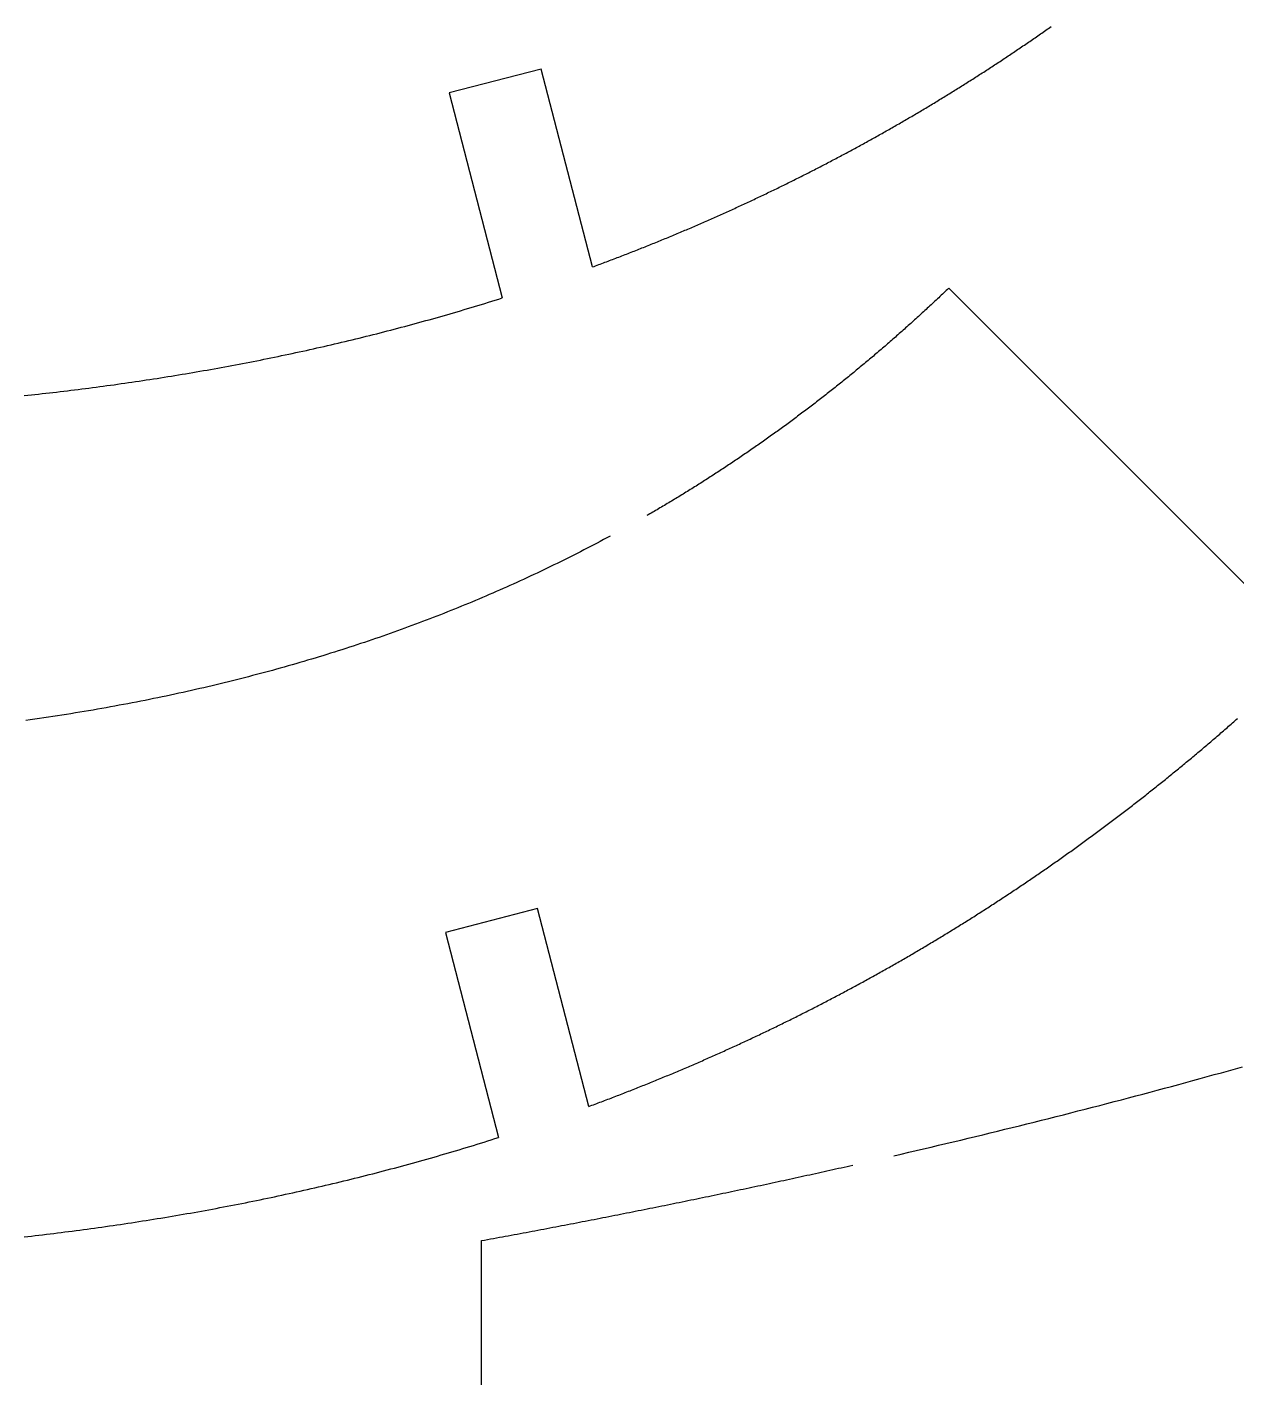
# Model space of a CAD drawing. Extents: x -700 to 200, y -6 to 94.
# Drawn here: x 50.87 to 79.62, y 25.63 to 57.72 of the extents above; entities that cross this region are included whole.
import ezdxf

# ---------------------------------------------------------------- set-up
doc = ezdxf.new("R2010")
doc.units = 0
doc.layers.get('0').update_dxf_attribs({"linetype": 'CONTINUOUS'})

msp = doc.modelspace()

# ---------------------------------------------------------------- linework, layer by layer
for p, q in [((63.08981, 56.72089), (60.90072, 56.15412)), ((64.30711, 52.02088), (63.08981, 56.72089)), ((60.90072, 56.15412), (62.16177, 51.28521)), ((81.37735, 42.90781), (72.76834, 51.51682)), ((63.0001, 36.77754), (60.81101, 36.21077)), ((64.21748, 32.07724), (63.0001, 36.77754)), ((60.81101, 36.21077), (62.07286, 31.3388)), ((61.67028, 19.91858), (61.67028, 28.89006))]:
    msp.add_line(p, q)
for points in [[(64.3071, 52.0209, 0), (64.3439, 52.0345, 0), (64.3807, 52.0481, 0), (64.4176, 52.0618, 0), (64.4544, 52.0755, 0), (64.4912, 52.0892, 0), (64.5281, 52.103, 0), (64.5649, 52.1168, 0), (64.6017, 52.1306, 0), (64.6385, 52.1444, 0), (64.6753, 52.1583, 0), (64.712, 52.1722, 0), (64.7488, 52.1862, 0), (64.7856, 52.2001, 0), (64.8223, 52.2141, 0), (64.8591, 52.2282, 0), (64.8958, 52.2422, 0), (64.9325, 52.2563, 0), (64.9693, 52.2705, 0), (65.006, 52.2846, 0), (65.0427, 52.2988, 0), (65.0794, 52.313, 0), (65.1161, 52.3273, 0), (65.1527, 52.3416, 0), (65.1894, 52.3559, 0), (65.2261, 52.3702, 0), (65.2627, 52.3846, 0), (65.2994, 52.399, 0), (65.336, 52.4134, 0), (65.3726, 52.4279, 0), (65.4093, 52.4424, 0), (65.4459, 52.4569, 0), (65.4825, 52.4715, 0), (65.5191, 52.4861, 0), (65.5557, 52.5007, 0), (65.5922, 52.5154, 0), (65.6288, 52.5301, 0), (65.6654, 52.5448, 0), (65.7019, 52.5595, 0), (65.7385, 52.5743, 0), (65.775, 52.5891, 0), (65.8115, 52.604, 0), (65.848, 52.6188, 0), (65.8845, 52.6337, 0), (65.921, 52.6486, 0), (65.9575, 52.6636, 0), (65.9939, 52.6786, 0), (66.0303, 52.6936, 0), (66.0667, 52.7086, 0), (66.1031, 52.7237, 0), (66.1395, 52.7388, 0), (66.1758, 52.7539, 0), (66.2121, 52.769, 0), (66.2485, 52.7842, 0), (66.2847, 52.7994, 0), (66.321, 52.8146, 0), (66.3573, 52.8299, 0), (66.3935, 52.8452, 0), (66.4297, 52.8605, 0), (66.4659, 52.8758, 0), (66.5021, 52.8911, 0), (66.5382, 52.9065, 0), (66.5744, 52.922, 0), (66.6105, 52.9374, 0), (66.6466, 52.9529, 0), (66.6827, 52.9684, 0), (66.7188, 52.9839, 0), (66.7548, 52.9994, 0), (66.7908, 53.015, 0), (66.8268, 53.0306, 0), (66.8628, 53.0462, 0), (66.8988, 53.0619, 0), (66.9348, 53.0776, 0), (66.9707, 53.0933, 0), (67.0066, 53.109, 0), (67.0425, 53.1248, 0), (67.0784, 53.1406, 0), (67.1143, 53.1564, 0), (67.1501, 53.1723, 0), (67.1859, 53.1882, 0), (67.2217, 53.2041, 0), (67.2575, 53.22, 0), (67.2933, 53.2359, 0), (67.329, 53.2519, 0), (67.3648, 53.2679, 0), (67.4005, 53.284, 0), (67.4362, 53.3, 0), (67.4719, 53.3161, 0), (67.5075, 53.3323, 0), (67.5432, 53.3484, 0), (67.5788, 53.3646, 0), (67.6144, 53.3808, 0), (67.65, 53.397, 0), (67.6855, 53.4133, 0), (67.7211, 53.4296, 0), (67.7566, 53.4459, 0), (67.7921, 53.4622, 0), (67.8276, 53.4786, 0), (67.8631, 53.495, 0), (67.8986, 53.5114, 0), (67.934, 53.5278, 0), (67.9694, 53.5443, 0), (68.0048, 53.5608, 0), (68.0402, 53.5773, 0), (68.0756, 53.5939, 0), (68.1109, 53.6105, 0), (68.1462, 53.6271, 0), (68.1815, 53.6437, 0), (68.2168, 53.6604, 0), (68.2521, 53.677, 0), (68.2874, 53.6938, 0), (68.3226, 53.7105, 0), (68.3578, 53.7273, 0), (68.393, 53.7441, 0), (68.4282, 53.7609, 0), (68.4634, 53.7778, 0), (68.4985, 53.7946, 0), (68.5336, 53.8115, 0), (68.5687, 53.8285, 0), (68.6038, 53.8454, 0), (68.6389, 53.8624, 0), (68.674, 53.8794, 0), (68.709, 53.8965, 0), (68.744, 53.9135, 0), (68.779, 53.9306, 0), (68.814, 53.9478, 0), (68.849, 53.9649, 0), (68.8839, 53.9821, 0), (68.9188, 53.9993, 0), (68.9537, 54.0165, 0), (68.9886, 54.0338, 0), (69.0235, 54.051, 0), (69.0584, 54.0684, 0), (69.0932, 54.0857, 0), (69.128, 54.1031, 0), (69.1628, 54.1205, 0), (69.1976, 54.1379, 0), (69.2324, 54.1553, 0), (69.2671, 54.1728, 0), (69.3018, 54.1903, 0), (69.3365, 54.2078, 0), (69.3712, 54.2254, 0), (69.4059, 54.243, 0), (69.4405, 54.2606, 0), (69.4752, 54.2782, 0), (69.5098, 54.2959, 0), (69.5444, 54.3135, 0), (69.579, 54.3313, 0), (69.6135, 54.349, 0), (69.6481, 54.3668, 0), (69.6826, 54.3846, 0), (69.7171, 54.4024, 0), (69.7516, 54.4202, 0), (69.7861, 54.4381, 0), (69.8205, 54.456, 0), (69.855, 54.474, 0), (69.8894, 54.4919, 0), (69.9238, 54.5099, 0), (69.9582, 54.5279, 0), (69.9926, 54.5459, 0), (70.0269, 54.564, 0), (70.0612, 54.5821, 0), (70.0955, 54.6002, 0), (70.1298, 54.6184, 0), (70.1641, 54.6365, 0), (70.1984, 54.6547, 0), (70.2326, 54.673, 0), (70.2668, 54.6912, 0), (70.301, 54.7095, 0), (70.3352, 54.7278, 0), (70.3694, 54.7462, 0), (70.4035, 54.7645, 0), (70.4377, 54.7829, 0), (70.4718, 54.8013, 0), (70.5059, 54.8198, 0), (70.54, 54.8382, 0), (70.574, 54.8567, 0), (70.6081, 54.8752, 0), (70.6421, 54.8938, 0), (70.6761, 54.9124, 0), (70.7101, 54.931, 0), (70.744, 54.9496, 0), (70.778, 54.9683, 0), (70.8119, 54.987, 0), (70.8458, 55.0057, 0), (70.8797, 55.0244, 0), (70.9136, 55.0432, 0), (70.9475, 55.062, 0), (70.9813, 55.0808, 0), (71.0152, 55.0996, 0), (71.049, 55.1185, 0), (71.0828, 55.1374, 0), (71.1165, 55.1563, 0), (71.1503, 55.1753, 0), (71.184, 55.1943, 0), (71.2177, 55.2133, 0), (71.2514, 55.2323, 0), (71.2851, 55.2514, 0), (71.3188, 55.2704, 0), (71.3524, 55.2896, 0), (71.3861, 55.3087, 0), (71.4197, 55.3279, 0), (71.4533, 55.3471, 0), (71.4869, 55.3663, 0), (71.5204, 55.3855, 0), (71.554, 55.4048, 0), (71.5875, 55.4241, 0), (71.621, 55.4434, 0), (71.6545, 55.4628, 0), (71.688, 55.4822, 0), (71.7214, 55.5016, 0), (71.7549, 55.521, 0), (71.7883, 55.5405, 0), (71.8217, 55.56, 0), (71.8551, 55.5795, 0), (71.8884, 55.599, 0), (71.9218, 55.6186, 0), (71.9551, 55.6382, 0), (71.9884, 55.6578, 0), (72.0217, 55.6775, 0), (72.055, 55.6972, 0), (72.0882, 55.7169, 0), (72.1215, 55.7366, 0), (72.1547, 55.7563, 0), (72.1879, 55.7761, 0), (72.2211, 55.7959, 0), (72.2543, 55.8158, 0), (72.2874, 55.8356, 0), (72.3206, 55.8555, 0), (72.3537, 55.8755, 0), (72.3868, 55.8954, 0), (72.4199, 55.9154, 0), (72.4529, 55.9354, 0), (72.486, 55.9554, 0), (72.519, 55.9754, 0), (72.552, 55.9955, 0), (72.585, 56.0156, 0), (72.618, 56.0358, 0), (72.6509, 56.0559, 0), (72.6839, 56.0761, 0), (72.7168, 56.0963, 0), (72.7497, 56.1166, 0), (72.7826, 56.1368, 0), (72.8155, 56.1571, 0), (72.8483, 56.1774, 0), (72.8812, 56.1978, 0), (72.914, 56.2182, 0), (72.9468, 56.2386, 0), (72.9796, 56.259, 0), (73.0123, 56.2794, 0), (73.0451, 56.2999, 0), (73.0778, 56.3204, 0), (73.1105, 56.341, 0), (73.1432, 56.3615, 0), (73.1759, 56.3821, 0), (73.2086, 56.4027, 0), (73.2412, 56.4234, 0), (73.2738, 56.444, 0), (73.3065, 56.4647, 0), (73.3391, 56.4854, 0), (73.3716, 56.5062, 0), (73.4042, 56.527, 0), (73.4367, 56.5478, 0), (73.4692, 56.5686, 0), (73.5018, 56.5894, 0), (73.5342, 56.6103, 0), (73.5667, 56.6312, 0), (73.5992, 56.6522, 0), (73.6316, 56.6731, 0), (73.664, 56.6941, 0), (73.6964, 56.7151, 0), (73.7288, 56.7362, 0), (73.7612, 56.7572, 0), (73.7935, 56.7783, 0), (73.8258, 56.7994, 0), (73.8582, 56.8206, 0), (73.8905, 56.8418, 0), (73.9227, 56.863, 0), (73.955, 56.8842, 0), (73.9872, 56.9054, 0), (74.0195, 56.9267, 0), (74.0517, 56.948, 0), (74.0839, 56.9694, 0), (74.116, 56.9907, 0), (74.1482, 57.0121, 0), (74.1803, 57.0335, 0), (74.2125, 57.055, 0), (74.2446, 57.0764, 0), (74.2767, 57.0979, 0), (74.3087, 57.1194, 0), (74.3408, 57.141, 0), (74.3728, 57.1625, 0), (74.4048, 57.1841, 0), (74.4368, 57.2058, 0), (74.4688, 57.2274, 0), (74.5008, 57.2491, 0), (74.5328, 57.2708, 0), (74.5647, 57.2925, 0), (74.5966, 57.3143, 0), (74.6285, 57.3361, 0), (74.6604, 57.3579, 0), (74.6922, 57.3797, 0), (74.7241, 57.4016, 0), (74.7559, 57.4235, 0), (74.7877, 57.4454, 0), (74.8195, 57.4674, 0), (74.8513, 57.4893, 0), (74.8831, 57.5113, 0), (74.9148, 57.5334, 0), (74.9466, 57.5554, 0), (74.9783, 57.5775, 0), (75.01, 57.5996, 0), (75.0416, 57.6217, 0), (75.0733, 57.6439, 0), (75.1049, 57.6661, 0), (75.1366, 57.6883, 0), (75.1682, 57.7105, 0), (75.1998, 57.7328, 0)], [(72.7683, 51.5168, 0), (72.7385, 51.4884, 0), (72.7087, 51.46, 0), (72.6789, 51.4317, 0), (72.6491, 51.4034, 0), (72.6193, 51.3751, 0), (72.5895, 51.3469, 0), (72.5596, 51.3187, 0), (72.5297, 51.2905, 0), (72.4998, 51.2624, 0), (72.4699, 51.2343, 0), (72.4399, 51.2063, 0), (72.4099, 51.1783, 0), (72.3799, 51.1503, 0), (72.3499, 51.1224, 0), (72.3199, 51.0945, 0), (72.2898, 51.0667, 0), (72.2598, 51.0389, 0), (72.2297, 51.0111, 0), (72.1996, 50.9834, 0), (72.1694, 50.9557, 0), (72.1393, 50.928, 0), (72.1091, 50.9004, 0), (72.0789, 50.8728, 0), (72.0487, 50.8452, 0), (72.0185, 50.8177, 0), (71.9882, 50.7903, 0), (71.9579, 50.7628, 0), (71.9276, 50.7354, 0), (71.8973, 50.7081, 0), (71.867, 50.6808, 0), (71.8366, 50.6535, 0), (71.8062, 50.6262, 0), (71.7758, 50.599, 0), (71.7454, 50.5719, 0), (71.715, 50.5447, 0), (71.6845, 50.5176, 0), (71.654, 50.4906, 0), (71.6235, 50.4636, 0), (71.593, 50.4366, 0), (71.5624, 50.4096, 0), (71.5319, 50.3827, 0), (71.5013, 50.3559, 0), (71.4707, 50.329, 0), (71.4401, 50.3022, 0), (71.4094, 50.2755, 0), (71.3787, 50.2488, 0), (71.348, 50.2221, 0), (71.3173, 50.1954, 0), (71.2866, 50.1688, 0), (71.2558, 50.1423, 0), (71.2251, 50.1158, 0), (71.1943, 50.0893, 0), (71.1634, 50.0628, 0), (71.1326, 50.0364, 0), (71.1017, 50.01, 0), (71.0709, 49.9837, 0), (71.0399, 49.9574, 0), (71.009, 49.9311, 0), (70.9781, 49.9049, 0), (70.9471, 49.8787, 0), (70.9161, 49.8525, 0), (70.8851, 49.8264, 0), (70.8541, 49.8004, 0), (70.823, 49.7743, 0), (70.7919, 49.7483, 0), (70.7609, 49.7224, 0), (70.7297, 49.6964, 0), (70.6986, 49.6705, 0), (70.6674, 49.6447, 0), (70.6363, 49.6189, 0), (70.605, 49.5931, 0), (70.5738, 49.5674, 0), (70.5426, 49.5417, 0), (70.5113, 49.516, 0), (70.48, 49.4904, 0), (70.4487, 49.4648, 0), (70.4174, 49.4393, 0), (70.386, 49.4138, 0), (70.3546, 49.3883, 0), (70.3232, 49.3628, 0), (70.2918, 49.3375, 0), (70.2604, 49.3121, 0), (70.2289, 49.2868, 0), (70.1974, 49.2615, 0), (70.1659, 49.2362, 0), (70.1344, 49.211, 0), (70.1028, 49.1859, 0), (70.0713, 49.1607, 0), (70.0397, 49.1356, 0), (70.0081, 49.1106, 0), (69.9764, 49.0856, 0), (69.9448, 49.0606, 0), (69.9131, 49.0356, 0), (69.8814, 49.0107, 0), (69.8496, 48.9859, 0), (69.8179, 48.961, 0), (69.7861, 48.9362, 0), (69.7543, 48.9115, 0), (69.7225, 48.8868, 0), (69.6907, 48.8621, 0), (69.6588, 48.8374, 0), (69.6269, 48.8128, 0), (69.595, 48.7883, 0), (69.5631, 48.7637, 0), (69.5311, 48.7392, 0), (69.4992, 48.7148, 0), (69.4672, 48.6904, 0), (69.4352, 48.666, 0), (69.4031, 48.6416, 0), (69.3711, 48.6173, 0), (69.339, 48.5931, 0), (69.3069, 48.5688, 0), (69.2747, 48.5447, 0), (69.2426, 48.5205, 0), (69.2104, 48.4964, 0), (69.1782, 48.4723, 0), (69.146, 48.4483, 0), (69.1138, 48.4243, 0), (69.0815, 48.4003, 0), (69.0492, 48.3764, 0), (69.0169, 48.3525, 0), (68.9846, 48.3286, 0), (68.9522, 48.3048, 0), (68.9198, 48.281, 0), (68.8874, 48.2573, 0), (68.855, 48.2336, 0), (68.8226, 48.2099, 0), (68.7901, 48.1863, 0), (68.7576, 48.1627, 0), (68.7251, 48.1392, 0), (68.6926, 48.1156, 0), (68.66, 48.0922, 0), (68.6274, 48.0687, 0), (68.5948, 48.0453, 0), (68.5622, 48.022, 0), (68.5295, 47.9986, 0), (68.4968, 47.9754, 0), (68.4642, 47.9521, 0), (68.4314, 47.9289, 0), (68.3987, 47.9057, 0), (68.3659, 47.8826, 0), (68.3331, 47.8595, 0), (68.3003, 47.8364, 0), (68.2675, 47.8134, 0), (68.2346, 47.7904, 0), (68.2017, 47.7675, 0), (68.1688, 47.7445, 0), (68.1359, 47.7217, 0), (68.1029, 47.6988, 0), (68.07, 47.676, 0), (68.037, 47.6533, 0), (68.0039, 47.6306, 0), (67.9709, 47.6079, 0), (67.9378, 47.5852, 0), (67.9047, 47.5626, 0), (67.8716, 47.54, 0), (67.8385, 47.5175, 0), (67.8053, 47.495, 0), (67.7721, 47.4725, 0), (67.7389, 47.4501, 0), (67.7057, 47.4277, 0), (67.6724, 47.4054, 0), (67.6392, 47.3831, 0), (67.6058, 47.3608, 0), (67.5725, 47.3386, 0), (67.5392, 47.3164, 0), (67.5058, 47.2942, 0), (67.4724, 47.2721, 0), (67.439, 47.25, 0), (67.4055, 47.2279, 0), (67.3721, 47.2059, 0), (67.3386, 47.184, 0), (67.305, 47.162, 0), (67.2715, 47.1401, 0), (67.2379, 47.1183, 0), (67.2043, 47.0965, 0), (67.1707, 47.0747, 0), (67.1371, 47.0529, 0), (67.1034, 47.0312, 0), (67.0697, 47.0095, 0), (67.036, 46.9879, 0), (67.0023, 46.9663, 0), (66.9685, 46.9448, 0), (66.9348, 46.9232, 0), (66.901, 46.9017, 0), (66.8671, 46.8803, 0), (66.8333, 46.8589, 0), (66.7994, 46.8375, 0), (66.7655, 46.8162, 0), (66.7316, 46.7949, 0), (66.6976, 46.7736, 0), (66.6636, 46.7524, 0), (66.6296, 46.7312, 0), (66.5956, 46.7101, 0), (66.5616, 46.689, 0), (66.5275, 46.6679, 0), (66.4934, 46.6469, 0), (66.4593, 46.6259, 0), (66.4251, 46.6049, 0), (66.391, 46.584, 0), (66.3568, 46.5631, 0), (66.3226, 46.5423, 0), (66.2883, 46.5215, 0), (66.254, 46.5007, 0), (66.2198, 46.48, 0), (66.1854, 46.4593, 0), (66.1511, 46.4386, 0), (66.1167, 46.418, 0), (66.0823, 46.3974, 0), (66.0479, 46.3768, 0), (66.0135, 46.3563, 0), (65.979, 46.3359, 0), (65.9445, 46.3154, 0), (65.91, 46.295, 0), (65.8755, 46.2747, 0), (65.8409, 46.2544, 0), (65.8063, 46.2341, 0), (65.7717, 46.2138, 0), (65.7371, 46.1936, 0), (65.7024, 46.1735, 0), (65.6677, 46.1533, 0), (65.633, 46.1332, 0), (65.5983, 46.1132, 0)], [(50.8064, 48.965, 0), (50.892, 48.974, 0), (50.9777, 48.9831, 0), (51.0633, 48.9924, 0), (51.1489, 49.0017, 0), (51.2345, 49.0112, 0), (51.32, 49.0208, 0), (51.4056, 49.0304, 0), (51.4911, 49.0402, 0), (51.5766, 49.0501, 0), (51.6621, 49.0602, 0), (51.7476, 49.0703, 0), (51.833, 49.0806, 0), (51.9184, 49.0909, 0), (52.0039, 49.1014, 0), (52.0893, 49.112, 0), (52.1746, 49.1227, 0), (52.26, 49.1335, 0), (52.3454, 49.1445, 0), (52.4307, 49.1555, 0), (52.516, 49.1667, 0), (52.6013, 49.178, 0), (52.6865, 49.1894, 0), (52.7718, 49.2009, 0), (52.857, 49.2126, 0), (52.9422, 49.2243, 0), (53.0274, 49.2362, 0), (53.1126, 49.2482, 0), (53.1977, 49.2603, 0), (53.2828, 49.2725, 0), (53.3679, 49.2849, 0), (53.453, 49.2974, 0), (53.5381, 49.3099, 0), (53.6231, 49.3227, 0), (53.7082, 49.3355, 0), (53.7932, 49.3484, 0), (53.8781, 49.3615, 0), (53.9631, 49.3747, 0), (54.048, 49.388, 0), (54.1329, 49.4014, 0), (54.2178, 49.4149, 0), (54.3027, 49.4286, 0), (54.3875, 49.4424, 0), (54.4724, 49.4563, 0), (54.5572, 49.4703, 0), (54.6419, 49.4845, 0), (54.7267, 49.4987, 0), (54.8114, 49.5131, 0), (54.8961, 49.5277, 0), (54.9808, 49.5423, 0), (55.0655, 49.5571, 0), (55.1501, 49.5719, 0), (55.2348, 49.587, 0), (55.3193, 49.6021, 0), (55.4039, 49.6173, 0), (55.4885, 49.6327, 0), (55.573, 49.6482, 0), (55.6575, 49.6639, 0), (55.742, 49.6796, 0), (55.8264, 49.6955, 0), (55.9108, 49.7115, 0), (55.9952, 49.7276, 0), (56.0796, 49.7439, 0), (56.1639, 49.7603, 0), (56.2483, 49.7768, 0), (56.3326, 49.7934, 0), (56.4168, 49.8102, 0), (56.5011, 49.8271, 0), (56.5853, 49.8441, 0), (56.6695, 49.8612, 0), (56.7537, 49.8785, 0), (56.8378, 49.8959, 0), (56.9219, 49.9134, 0), (57.006, 49.9311, 0), (57.0901, 49.9488, 0), (57.1741, 49.9667, 0), (57.2581, 49.9848, 0), (57.3421, 50.0029, 0), (57.426, 50.0212, 0), (57.51, 50.0397, 0), (57.5939, 50.0582, 0), (57.6777, 50.0769, 0), (57.7616, 50.0957, 0), (57.8454, 50.1147, 0), (57.9292, 50.1338, 0), (58.0129, 50.153, 0), (58.0967, 50.1723, 0), (58.1804, 50.1918, 0), (58.264, 50.2114, 0), (58.3477, 50.2311, 0), (58.4313, 50.251, 0), (58.5149, 50.271, 0), (58.5984, 50.2911, 0), (58.682, 50.3114, 0), (58.7655, 50.3318, 0), (58.8489, 50.3523, 0), (58.9324, 50.373, 0), (59.0158, 50.3938, 0), (59.0992, 50.4147, 0), (59.1825, 50.4357, 0), (59.2658, 50.4569, 0), (59.3491, 50.4783, 0), (59.4324, 50.4997, 0), (59.5156, 50.5213, 0), (59.5988, 50.5431, 0), (59.682, 50.565, 0), (59.7651, 50.587, 0), (59.8482, 50.6091, 0), (59.9313, 50.6314, 0), (60.0143, 50.6538, 0), (60.0973, 50.6764, 0), (60.1803, 50.6991, 0), (60.2632, 50.7219, 0), (60.3462, 50.7448, 0), (60.429, 50.768, 0), (60.5119, 50.7912, 0), (60.5947, 50.8146, 0), (60.6775, 50.8381, 0), (60.7602, 50.8617, 0), (60.8429, 50.8855, 0), (60.9256, 50.9095, 0), (61.0083, 50.9335, 0), (61.0909, 50.9577, 0), (61.1735, 50.9821, 0), (61.256, 51.0066, 0), (61.3385, 51.0312, 0), (61.421, 51.056, 0), (61.5035, 51.0809, 0), (61.5859, 51.1059, 0), (61.6683, 51.1311, 0), (61.7506, 51.1565, 0), (61.8329, 51.1819, 0), (61.9152, 51.2076, 0), (61.9974, 51.2333, 0), (62.0797, 51.2592, 0), (62.1618, 51.2852, 0)], [(64.7251, 45.6258, 0), (64.6476, 45.584, 0), (64.5699, 45.5424, 0), (64.4921, 45.501, 0), (64.4142, 45.4598, 0), (64.3362, 45.4188, 0), (64.258, 45.3779, 0), (64.1798, 45.3373, 0), (64.1014, 45.2968, 0), (64.0228, 45.2565, 0), (63.9442, 45.2163, 0), (63.8654, 45.1764, 0), (63.7865, 45.1366, 0), (63.7075, 45.097, 0), (63.6283, 45.0576, 0), (63.549, 45.0183, 0), (63.4696, 44.9793, 0), (63.3901, 44.9404, 0), (63.3104, 44.9017, 0), (63.2306, 44.8632, 0), (63.1507, 44.8248, 0), (63.0707, 44.7867, 0), (62.9905, 44.7487, 0), (62.9102, 44.7109, 0), (62.8298, 44.6732, 0), (62.7493, 44.6358, 0), (62.6686, 44.5985, 0), (62.5878, 44.5615, 0), (62.5068, 44.5245, 0), (62.4258, 44.4878, 0), (62.3446, 44.4513, 0), (62.2633, 44.4149, 0), (62.1818, 44.3787, 0), (62.1002, 44.3427, 0), (62.0185, 44.3069, 0), (61.9367, 44.2712, 0), (61.8547, 44.2357, 0), (61.7726, 44.2005, 0), (61.6904, 44.1653, 0), (61.608, 44.1304, 0), (61.5255, 44.0957, 0), (61.4429, 44.0611, 0), (61.3601, 44.0267, 0), (61.2772, 43.9925, 0), (61.1942, 43.9584, 0), (61.1111, 43.9246, 0), (61.0278, 43.8909, 0), (60.9443, 43.8574, 0), (60.8608, 43.8241, 0), (60.7771, 43.7909, 0), (60.6933, 43.758, 0), (60.6093, 43.7252, 0), (60.5252, 43.6926, 0), (60.441, 43.6601, 0), (60.3565, 43.6278, 0), (60.2719, 43.5957, 0), (60.187, 43.5637, 0), (60.1019, 43.5319, 0), (60.0166, 43.5002, 0), (59.9311, 43.4687, 0), (59.8453, 43.4373, 0), (59.7594, 43.406, 0), (59.6732, 43.375, 0), (59.5868, 43.344, 0), (59.5002, 43.3132, 0), (59.4134, 43.2826, 0), (59.3263, 43.2521, 0), (59.2391, 43.2218, 0), (59.1516, 43.1917, 0), (59.0639, 43.1617, 0), (58.9759, 43.1318, 0), (58.8878, 43.1021, 0), (58.7994, 43.0726, 0), (58.7108, 43.0432, 0), (58.622, 43.014, 0), (58.5329, 42.9849, 0), (58.4436, 42.956, 0), (58.3541, 42.9273, 0), (58.2644, 42.8987, 0), (58.1744, 42.8703, 0), (58.0843, 42.842, 0), (57.9938, 42.8139, 0), (57.9032, 42.786, 0), (57.8123, 42.7582, 0), (57.7212, 42.7306, 0), (57.6299, 42.7031, 0), (57.5383, 42.6758, 0), (57.4465, 42.6487, 0), (57.3545, 42.6218, 0), (57.2622, 42.595, 0), (57.1697, 42.5683, 0), (57.077, 42.5419, 0), (56.984, 42.5156, 0), (56.8908, 42.4895, 0), (56.7974, 42.4635, 0), (56.7037, 42.4377, 0), (56.6098, 42.4121, 0), (56.5156, 42.3866, 0), (56.4213, 42.3614, 0), (56.3266, 42.3362, 0), (56.2317, 42.3113, 0), (56.1366, 42.2865, 0), (56.0413, 42.2619, 0), (55.9457, 42.2375, 0), (55.8498, 42.2133, 0), (55.7538, 42.1892, 0), (55.6574, 42.1653, 0), (55.5609, 42.1416, 0), (55.464, 42.118, 0), (55.367, 42.0946, 0), (55.2697, 42.0714, 0), (55.1721, 42.0484, 0), (55.0743, 42.0255, 0), (54.9763, 42.0029, 0), (54.878, 41.9804, 0), (54.7794, 41.9581, 0), (54.6806, 41.9359, 0), (54.5816, 41.914, 0), (54.4823, 41.8922, 0), (54.3827, 41.8706, 0), (54.2829, 41.8492, 0), (54.1829, 41.8279, 0), (54.0826, 41.8069, 0), (53.982, 41.786, 0), (53.8812, 41.7653, 0), (53.7801, 41.7448, 0), (53.6788, 41.7245, 0), (53.5772, 41.7044, 0), (53.4753, 41.6844, 0), (53.3732, 41.6646, 0), (53.2709, 41.6451, 0), (53.1683, 41.6257, 0), (53.0654, 41.6064, 0), (52.9623, 41.5874, 0), (52.8589, 41.5686, 0), (52.7552, 41.55, 0), (52.6513, 41.5315, 0), (52.5471, 41.5132, 0), (52.4426, 41.4952, 0), (52.3379, 41.4773, 0), (52.233, 41.4596, 0), (52.1277, 41.4421, 0), (52.0222, 41.4248, 0), (51.9164, 41.4076, 0), (51.8104, 41.3907, 0), (51.7041, 41.374, 0), (51.5975, 41.3574, 0), (51.4907, 41.3411, 0), (51.3836, 41.3249, 0), (51.2762, 41.309, 0), (51.1685, 41.2932, 0), (51.0606, 41.2777, 0), (50.9524, 41.2623, 0), (50.8439, 41.2471, 0)], [(64.2175, 32.0772, 0), (64.2553, 32.0913, 0), (64.2931, 32.1053, 0), (64.331, 32.1194, 0), (64.3688, 32.1335, 0), (64.4066, 32.1476, 0), (64.4445, 32.1618, 0), (64.4823, 32.1759, 0), (64.5201, 32.1902, 0), (64.5579, 32.2044, 0), (64.5957, 32.2187, 0), (64.6335, 32.233, 0), (64.6712, 32.2474, 0), (64.709, 32.2618, 0), (64.7468, 32.2762, 0), (64.7845, 32.2906, 0), (64.8223, 32.3051, 0), (64.86, 32.3196, 0), (64.8977, 32.3342, 0), (64.9354, 32.3487, 0), (64.9731, 32.3633, 0), (65.0108, 32.378, 0), (65.0485, 32.3926, 0), (65.0862, 32.4073, 0), (65.1239, 32.4221, 0), (65.1615, 32.4368, 0), (65.1992, 32.4516, 0), (65.2368, 32.4665, 0), (65.2745, 32.4813, 0), (65.3121, 32.4962, 0), (65.3497, 32.5111, 0), (65.3873, 32.5261, 0), (65.425, 32.5411, 0), (65.4625, 32.5561, 0), (65.5001, 32.5712, 0), (65.5377, 32.5862, 0), (65.5753, 32.6014, 0), (65.6128, 32.6165, 0), (65.6504, 32.6317, 0), (65.6879, 32.6469, 0), (65.7255, 32.6621, 0), (65.763, 32.6774, 0), (65.8005, 32.6927, 0), (65.838, 32.7081, 0), (65.8755, 32.7234, 0), (65.9129, 32.7388, 0), (65.9503, 32.7542, 0), (65.9877, 32.7697, 0), (66.0251, 32.7851, 0), (66.0625, 32.8006, 0), (66.0999, 32.8162, 0), (66.1372, 32.8317, 0), (66.1745, 32.8473, 0), (66.2118, 32.8629, 0), (66.2491, 32.8785, 0), (66.2863, 32.8942, 0), (66.3236, 32.9099, 0), (66.3608, 32.9256, 0), (66.398, 32.9414, 0), (66.4352, 32.9572, 0), (66.4723, 32.973, 0), (66.5095, 32.9888, 0), (66.5466, 33.0047, 0), (66.5837, 33.0206, 0), (66.6208, 33.0365, 0), (66.6578, 33.0524, 0), (66.6949, 33.0684, 0), (66.7319, 33.0844, 0), (66.7689, 33.1004, 0), (66.8059, 33.1165, 0), (66.8429, 33.1326, 0), (66.8798, 33.1487, 0), (66.9168, 33.1648, 0), (66.9537, 33.181, 0), (66.9906, 33.1972, 0), (67.0274, 33.2134, 0), (67.0643, 33.2297, 0), (67.1011, 33.2459, 0), (67.1379, 33.2623, 0), (67.1747, 33.2786, 0), (67.2115, 33.295, 0), (67.2483, 33.3114, 0), (67.285, 33.3278, 0), (67.3218, 33.3442, 0), (67.3585, 33.3607, 0), (67.3951, 33.3772, 0), (67.4318, 33.3937, 0), (67.4685, 33.4103, 0), (67.5051, 33.4269, 0), (67.5417, 33.4435, 0), (67.5783, 33.4601, 0), (67.6149, 33.4768, 0), (67.6514, 33.4935, 0), (67.6879, 33.5102, 0), (67.7245, 33.527, 0), (67.761, 33.5438, 0), (67.7974, 33.5606, 0), (67.8339, 33.5774, 0), (67.8703, 33.5943, 0), (67.9068, 33.6112, 0), (67.9432, 33.6281, 0), (67.9795, 33.645, 0), (68.0159, 33.662, 0), (68.0523, 33.679, 0), (68.0886, 33.6961, 0), (68.1249, 33.7131, 0), (68.1612, 33.7302, 0), (68.1974, 33.7473, 0), (68.2337, 33.7645, 0), (68.2699, 33.7816, 0), (68.3061, 33.7988, 0), (68.3423, 33.8161, 0), (68.3785, 33.8333, 0), (68.4147, 33.8506, 0), (68.4508, 33.8679, 0), (68.4869, 33.8853, 0), (68.523, 33.9026, 0), (68.5591, 33.92, 0), (68.5952, 33.9374, 0), (68.6312, 33.9549, 0), (68.6673, 33.9724, 0), (68.7033, 33.9899, 0), (68.7393, 34.0074, 0), (68.7752, 34.025, 0), (68.8112, 34.0426, 0), (68.8471, 34.0602, 0), (68.883, 34.0778, 0), (68.9189, 34.0955, 0), (68.9548, 34.1132, 0), (68.9907, 34.1309, 0), (69.0265, 34.1487, 0), (69.0623, 34.1664, 0), (69.0981, 34.1843, 0), (69.1339, 34.2021, 0), (69.1697, 34.22, 0), (69.2054, 34.2379, 0), (69.2411, 34.2558, 0), (69.2768, 34.2737, 0), (69.3125, 34.2917, 0), (69.3482, 34.3097, 0), (69.3839, 34.3277, 0), (69.4195, 34.3458, 0), (69.4551, 34.3639, 0), (69.4907, 34.382, 0), (69.5263, 34.4001, 0), (69.5618, 34.4183, 0), (69.5974, 34.4365, 0), (69.6329, 34.4547, 0), (69.6684, 34.473, 0), (69.7039, 34.4913, 0), (69.7394, 34.5096, 0), (69.7748, 34.5279, 0), (69.8103, 34.5463, 0), (69.8457, 34.5647, 0), (69.8811, 34.5831, 0), (69.9164, 34.6015, 0), (69.9518, 34.62, 0), (69.9871, 34.6385, 0), (70.0224, 34.6571, 0), (70.0577, 34.6756, 0), (70.093, 34.6942, 0), (70.1283, 34.7128, 0), (70.1635, 34.7314, 0), (70.1988, 34.7501, 0), (70.234, 34.7688, 0), (70.2692, 34.7875, 0), (70.3043, 34.8063, 0), (70.3395, 34.8251, 0), (70.3746, 34.8439, 0), (70.4097, 34.8627, 0), (70.4448, 34.8816, 0), (70.4799, 34.9005, 0), (70.515, 34.9194, 0), (70.55, 34.9383, 0), (70.585, 34.9573, 0), (70.62, 34.9763, 0), (70.655, 34.9953, 0), (70.69, 35.0144, 0), (70.725, 35.0335, 0), (70.7599, 35.0526, 0), (70.7948, 35.0717, 0), (70.8297, 35.0909, 0), (70.8646, 35.1101, 0), (70.8994, 35.1293, 0), (70.9343, 35.1485, 0), (70.9691, 35.1678, 0), (71.0039, 35.1871, 0), (71.0387, 35.2065, 0), (71.0734, 35.2258, 0), (71.1082, 35.2452, 0), (71.1429, 35.2646, 0), (71.1776, 35.2841, 0), (71.2123, 35.3035, 0), (71.247, 35.323, 0), (71.2817, 35.3426, 0), (71.3163, 35.3621, 0), (71.3509, 35.3817, 0), (71.3855, 35.4013, 0), (71.4201, 35.4209, 0), (71.4547, 35.4406, 0), (71.4892, 35.4603, 0), (71.5237, 35.48, 0), (71.5583, 35.4997, 0), (71.5928, 35.5195, 0), (71.6272, 35.5393, 0), (71.6617, 35.5591, 0), (71.6961, 35.579, 0), (71.7305, 35.5989, 0), (71.7649, 35.6188, 0), (71.7993, 35.6387, 0), (71.8337, 35.6587, 0), (71.868, 35.6787, 0), (71.9024, 35.6987, 0), (71.9367, 35.7188, 0), (71.971, 35.7388, 0), (72.0052, 35.7589, 0), (72.0395, 35.7791, 0), (72.0737, 35.7992, 0), (72.108, 35.8194, 0), (72.1422, 35.8396, 0), (72.1763, 35.8599, 0), (72.2105, 35.8801, 0), (72.2447, 35.9004, 0), (72.2788, 35.9208, 0), (72.3129, 35.9411, 0), (72.347, 35.9615, 0), (72.3811, 35.9819, 0), (72.4151, 36.0023, 0), (72.4492, 36.0228, 0), (72.4832, 36.0433, 0), (72.5172, 36.0638, 0), (72.5512, 36.0843, 0), (72.5851, 36.1049, 0), (72.6191, 36.1255, 0), (72.653, 36.1461, 0), (72.6869, 36.1668, 0), (72.7208, 36.1875, 0), (72.7547, 36.2082, 0), (72.7886, 36.2289, 0), (72.8224, 36.2497, 0), (72.8562, 36.2705, 0), (72.89, 36.2913, 0), (72.9238, 36.3121, 0), (72.9576, 36.333, 0), (72.9913, 36.3539, 0), (73.0251, 36.3748, 0), (73.0588, 36.3958, 0), (73.0925, 36.4168, 0), (73.1261, 36.4378, 0), (73.1598, 36.4588, 0), (73.1934, 36.4799, 0), (73.2271, 36.501, 0), (73.2607, 36.5221, 0), (73.2943, 36.5432, 0), (73.3278, 36.5644, 0), (73.3614, 36.5856, 0), (73.3949, 36.6068, 0), (73.4284, 36.6281, 0), (73.4619, 36.6494, 0), (73.4954, 36.6707, 0), (73.5289, 36.692, 0), (73.5623, 36.7134, 0), (73.5957, 36.7348, 0), (73.6292, 36.7562, 0), (73.6625, 36.7777, 0), (73.6959, 36.7991, 0), (73.7293, 36.8206, 0), (73.7626, 36.8422, 0), (73.7959, 36.8637, 0), (73.8292, 36.8853, 0), (73.8625, 36.9069, 0), (73.8958, 36.9286, 0), (73.929, 36.9502, 0), (73.9623, 36.9719, 0), (73.9955, 36.9936, 0), (74.0287, 37.0154, 0), (74.0618, 37.0372, 0), (74.095, 37.059, 0), (74.1281, 37.0808, 0), (74.1613, 37.1027, 0), (74.1944, 37.1246, 0), (74.2275, 37.1465, 0), (74.2605, 37.1684, 0), (74.2936, 37.1904, 0), (74.3266, 37.2124, 0), (74.3596, 37.2344, 0), (74.3926, 37.2565, 0), (74.4256, 37.2785, 0), (74.4586, 37.3006, 0), (74.4915, 37.3228, 0), (74.5245, 37.3449, 0), (74.5574, 37.3671, 0), (74.5903, 37.3893, 0), (74.6231, 37.4116, 0), (74.656, 37.4338, 0), (74.6888, 37.4561, 0), (74.7217, 37.4785, 0), (74.7545, 37.5008, 0), (74.7872, 37.5232, 0), (74.82, 37.5456, 0), (74.8528, 37.568, 0), (74.8855, 37.5905, 0), (74.9182, 37.613, 0), (74.9509, 37.6355, 0), (74.9836, 37.658, 0), (75.0163, 37.6806, 0), (75.0489, 37.7032, 0), (75.0815, 37.7258, 0), (75.1141, 37.7485, 0), (75.1467, 37.7712, 0), (75.1793, 37.7939, 0), (75.2119, 37.8166, 0), (75.2444, 37.8394, 0), (75.2769, 37.8621, 0), (75.3094, 37.885, 0), (75.3419, 37.9078, 0), (75.3744, 37.9307, 0), (75.4068, 37.9536, 0), (75.4393, 37.9765, 0), (75.4717, 37.9994, 0), (75.5041, 38.0224, 0), (75.5365, 38.0454, 0), (75.5688, 38.0685, 0), (75.6012, 38.0915, 0), (75.6335, 38.1146, 0), (75.6658, 38.1377, 0), (75.6981, 38.1609, 0), (75.7304, 38.184, 0), (75.7627, 38.2072, 0), (75.7949, 38.2305, 0), (75.8271, 38.2537, 0), (75.8593, 38.277, 0), (75.8915, 38.3003, 0), (75.9237, 38.3236, 0), (75.9558, 38.347, 0), (75.988, 38.3704, 0), (76.0201, 38.3938, 0), (76.0522, 38.4172, 0), (76.0843, 38.4407, 0), (76.1163, 38.4642, 0), (76.1484, 38.4877, 0), (76.1804, 38.5113, 0), (76.2124, 38.5348, 0), (76.2444, 38.5584, 0), (76.2764, 38.5821, 0), (76.3084, 38.6057, 0), (76.3403, 38.6294, 0), (76.3723, 38.6531, 0), (76.4042, 38.6769, 0), (76.4361, 38.7006, 0), (76.4679, 38.7244, 0), (76.4998, 38.7483, 0), (76.5316, 38.7721, 0), (76.5635, 38.796, 0), (76.5953, 38.8199, 0), (76.6271, 38.8438, 0), (76.6588, 38.8678, 0), (76.6906, 38.8918, 0), (76.7223, 38.9158, 0), (76.754, 38.9398, 0), (76.7857, 38.9639, 0), (76.8174, 38.988, 0), (76.8491, 39.0121, 0), (76.8807, 39.0362, 0), (76.9124, 39.0604, 0), (76.944, 39.0846, 0), (76.9756, 39.1088, 0), (77.0072, 39.1331, 0), (77.0387, 39.1574, 0), (77.0703, 39.1817, 0), (77.1018, 39.206, 0), (77.1333, 39.2304, 0), (77.1648, 39.2548, 0), (77.1963, 39.2792, 0), (77.2277, 39.3037, 0), (77.2592, 39.3281, 0), (77.2906, 39.3526, 0), (77.322, 39.3772, 0), (77.3534, 39.4017, 0), (77.3848, 39.4263, 0), (77.4161, 39.4509, 0), (77.4475, 39.4755, 0), (77.4788, 39.5002, 0), (77.5101, 39.5249, 0), (77.5414, 39.5496, 0), (77.5727, 39.5743, 0), (77.6039, 39.5991, 0), (77.6352, 39.6239, 0), (77.6664, 39.6487, 0), (77.6976, 39.6736, 0), (77.7288, 39.6985, 0), (77.7599, 39.7234, 0), (77.7911, 39.7483, 0), (77.8222, 39.7733, 0), (77.8533, 39.7983, 0), (77.8844, 39.8233, 0), (77.9155, 39.8483, 0), (77.9466, 39.8734, 0), (77.9776, 39.8985, 0), (78.0087, 39.9236, 0), (78.0397, 39.9488, 0), (78.0707, 39.9739, 0), (78.1017, 39.9991, 0), (78.1326, 40.0244, 0), (78.1636, 40.0496, 0), (78.1945, 40.0749, 0), (78.2254, 40.1002, 0), (78.2563, 40.1256, 0), (78.2872, 40.1509, 0), (78.318, 40.1763, 0), (78.3489, 40.2017, 0), (78.3797, 40.2272, 0), (78.4105, 40.2527, 0), (78.4413, 40.2782, 0), (78.4721, 40.3037, 0), (78.5028, 40.3293, 0), (78.5336, 40.3548, 0), (78.5643, 40.3804, 0), (78.595, 40.4061, 0), (78.6257, 40.4317, 0), (78.6564, 40.4574, 0), (78.687, 40.4832, 0), (78.7177, 40.5089, 0), (78.7483, 40.5347, 0), (78.7789, 40.5605, 0), (78.8095, 40.5863, 0), (78.8401, 40.6121, 0), (78.8706, 40.638, 0), (78.9012, 40.6639, 0), (78.9317, 40.6899, 0), (78.9622, 40.7158, 0), (78.9927, 40.7418, 0), (79.0231, 40.7678, 0), (79.0536, 40.7939, 0), (79.084, 40.8199, 0), (79.1144, 40.846, 0), (79.1449, 40.8722, 0), (79.1752, 40.8983, 0), (79.2056, 40.9245, 0), (79.236, 40.9507, 0), (79.2663, 40.9769, 0), (79.2966, 41.0032, 0), (79.3269, 41.0295, 0), (79.3572, 41.0558, 0), (79.3875, 41.0821, 0), (79.4177, 41.1085, 0), (79.448, 41.1349, 0), (79.4782, 41.1613, 0), (79.5084, 41.1877, 0), (79.5386, 41.2142, 0), (79.5687, 41.2407, 0), (79.5989, 41.2672, 0), (79.629, 41.2938, 0)], [(71.4641, 30.906, 0), (71.6413, 30.947, 0), (71.8183, 30.9881, 0), (71.9952, 31.0293, 0), (72.1718, 31.0706, 0), (72.3483, 31.1121, 0), (72.5246, 31.1537, 0), (72.7007, 31.1955, 0), (72.8766, 31.2374, 0), (73.0524, 31.2794, 0), (73.2279, 31.3215, 0), (73.4033, 31.3638, 0), (73.5784, 31.4062, 0), (73.7534, 31.4487, 0), (73.9282, 31.4914, 0), (74.1028, 31.5341, 0), (74.2772, 31.5771, 0), (74.4514, 31.6201, 0), (74.6254, 31.6633, 0), (74.7992, 31.7066, 0), (74.9728, 31.7501, 0), (75.1462, 31.7937, 0), (75.3194, 31.8374, 0), (75.4924, 31.8812, 0), (75.6652, 31.9252, 0), (75.8378, 31.9693, 0), (76.0102, 32.0135, 0), (76.1824, 32.0579, 0), (76.3543, 32.1024, 0), (76.5261, 32.147, 0), (76.6977, 32.1918, 0), (76.869, 32.2367, 0), (77.0402, 32.2817, 0), (77.2111, 32.3269, 0), (77.3818, 32.3722, 0), (77.5523, 32.4176, 0), (77.7226, 32.4631, 0), (77.8927, 32.5088, 0), (78.0626, 32.5546, 0), (78.2322, 32.6006, 0), (78.4016, 32.6467, 0), (78.5708, 32.6929, 0), (78.7398, 32.7392, 0), (78.9086, 32.7857, 0), (79.0771, 32.8323, 0), (79.2454, 32.8791, 0), (79.4135, 32.9259, 0), (79.5814, 32.973, 0), (79.749, 33.0201, 0)], [(50.805, 28.9789, 0), (50.8932, 28.9889, 0), (50.9814, 28.9989, 0), (51.0696, 29.0091, 0), (51.1578, 29.0194, 0), (51.246, 29.0298, 0), (51.3341, 29.0403, 0), (51.4223, 29.0509, 0), (51.5104, 29.0617, 0), (51.5985, 29.0726, 0), (51.6866, 29.0836, 0), (51.7746, 29.0947, 0), (51.8626, 29.1059, 0), (51.9507, 29.1173, 0), (52.0387, 29.1288, 0), (52.1266, 29.1404, 0), (52.2146, 29.1521, 0), (52.3025, 29.1639, 0), (52.3904, 29.1759, 0), (52.4783, 29.188, 0), (52.5662, 29.2002, 0), (52.6541, 29.2125, 0), (52.7419, 29.225, 0), (52.8297, 29.2375, 0), (52.9175, 29.2502, 0), (53.0053, 29.263, 0), (53.093, 29.276, 0), (53.1807, 29.289, 0), (53.2684, 29.3022, 0), (53.3561, 29.3155, 0), (53.4438, 29.329, 0), (53.5314, 29.3425, 0), (53.619, 29.3562, 0), (53.7066, 29.37, 0), (53.7942, 29.3839, 0), (53.8817, 29.398, 0), (53.9692, 29.4122, 0), (54.0567, 29.4265, 0), (54.1442, 29.4409, 0), (54.2317, 29.4555, 0), (54.3191, 29.4702, 0), (54.4065, 29.485, 0), (54.4939, 29.4999, 0), (54.5812, 29.515, 0), (54.6686, 29.5302, 0), (54.7559, 29.5455, 0), (54.8432, 29.561, 0), (54.9304, 29.5765, 0), (55.0177, 29.5922, 0), (55.1049, 29.6081, 0), (55.192, 29.624, 0), (55.2792, 29.6401, 0), (55.3663, 29.6564, 0), (55.4534, 29.6727, 0), (55.5405, 29.6892, 0), (55.6276, 29.7058, 0), (55.7146, 29.7225, 0), (55.8016, 29.7394, 0), (55.8886, 29.7564, 0), (55.9756, 29.7735, 0), (56.0625, 29.7908, 0), (56.1494, 29.8082, 0), (56.2362, 29.8257, 0), (56.3231, 29.8434, 0), (56.4099, 29.8612, 0), (56.4967, 29.8791, 0), (56.5835, 29.8971, 0), (56.6702, 29.9153, 0), (56.7569, 29.9336, 0), (56.8436, 29.9521, 0), (56.9302, 29.9707, 0), (57.0169, 29.9894, 0), (57.1035, 30.0083, 0), (57.19, 30.0272, 0), (57.2766, 30.0464, 0), (57.3631, 30.0656, 0), (57.4496, 30.085, 0), (57.536, 30.1045, 0), (57.6224, 30.1242, 0), (57.7088, 30.144, 0), (57.7952, 30.1639, 0), (57.8815, 30.184, 0), (57.9678, 30.2042, 0), (58.0541, 30.2245, 0), (58.1404, 30.245, 0), (58.2266, 30.2656, 0), (58.3128, 30.2864, 0), (58.3989, 30.3073, 0), (58.4851, 30.3283, 0), (58.5712, 30.3495, 0), (58.6572, 30.3708, 0), (58.7433, 30.3922, 0), (58.8293, 30.4138, 0), (58.9152, 30.4355, 0), (59.0012, 30.4574, 0), (59.0871, 30.4794, 0), (59.1729, 30.5015, 0), (59.2588, 30.5238, 0), (59.3446, 30.5462, 0), (59.4304, 30.5688, 0), (59.5161, 30.5915, 0), (59.6019, 30.6143, 0), (59.6875, 30.6373, 0), (59.7732, 30.6604, 0), (59.8588, 30.6837, 0), (59.9444, 30.7071, 0), (60.0299, 30.7306, 0), (60.1155, 30.7543, 0), (60.201, 30.7781, 0), (60.2864, 30.8021, 0), (60.3718, 30.8262, 0), (60.4572, 30.8505, 0), (60.5426, 30.8749, 0), (60.6279, 30.8994, 0), (60.7132, 30.9241, 0), (60.7984, 30.9489, 0), (60.8836, 30.9739, 0), (60.9688, 30.999, 0), (61.0539, 31.0243, 0), (61.1391, 31.0497, 0), (61.2241, 31.0753, 0), (61.3092, 31.101, 0), (61.3942, 31.1268, 0), (61.4791, 31.1528, 0), (61.5641, 31.1789, 0), (61.649, 31.2052, 0), (61.7338, 31.2317, 0), (61.8187, 31.2582, 0), (61.9034, 31.285, 0), (61.9882, 31.3118, 0), (62.0729, 31.3388, 0)], [(61.6703, 28.8901, 0), (61.741, 28.903, 0), (61.8118, 28.916, 0), (61.8825, 28.9289, 0), (61.9532, 28.9419, 0), (62.0238, 28.955, 0), (62.0945, 28.968, 0), (62.1651, 28.981, 0), (62.2357, 28.9941, 0), (62.3063, 29.0072, 0), (62.3769, 29.0203, 0), (62.4475, 29.0334, 0), (62.518, 29.0466, 0), (62.5885, 29.0598, 0), (62.659, 29.0729, 0), (62.7295, 29.0861, 0), (62.8, 29.0994, 0), (62.8704, 29.1126, 0), (62.9408, 29.1259, 0), (63.0112, 29.1391, 0), (63.0816, 29.1524, 0), (63.152, 29.1657, 0), (63.2223, 29.1791, 0), (63.2927, 29.1924, 0), (63.363, 29.2058, 0), (63.4333, 29.2192, 0), (63.5035, 29.2326, 0), (63.5738, 29.246, 0), (63.644, 29.2595, 0), (63.7142, 29.2729, 0), (63.7844, 29.2864, 0), (63.8546, 29.2999, 0), (63.9247, 29.3134, 0), (63.9949, 29.327, 0), (64.065, 29.3405, 0), (64.1351, 29.3541, 0), (64.2051, 29.3677, 0), (64.2752, 29.3813, 0), (64.3452, 29.395, 0), (64.4152, 29.4086, 0), (64.4852, 29.4223, 0), (64.5552, 29.436, 0), (64.6251, 29.4497, 0), (64.695, 29.4634, 0), (64.7649, 29.4772, 0), (64.8348, 29.4909, 0), (64.9047, 29.5047, 0), (64.9745, 29.5185, 0), (65.0443, 29.5323, 0), (65.1141, 29.5462, 0), (65.1839, 29.56, 0), (65.2537, 29.5739, 0), (65.3234, 29.5878, 0), (65.3931, 29.6017, 0), (65.4628, 29.6157, 0), (65.5325, 29.6296, 0), (65.6021, 29.6436, 0), (65.6717, 29.6576, 0), (65.7414, 29.6716, 0), (65.8109, 29.6856, 0), (65.8805, 29.6997, 0), (65.95, 29.7137, 0), (66.0196, 29.7278, 0), (66.0891, 29.7419, 0), (66.1585, 29.756, 0), (66.228, 29.7702, 0), (66.2974, 29.7843, 0), (66.3668, 29.7985, 0), (66.4362, 29.8127, 0), (66.5056, 29.8269, 0), (66.5749, 29.8412, 0), (66.6443, 29.8554, 0), (66.7136, 29.8697, 0), (66.7828, 29.884, 0), (66.8521, 29.8983, 0), (66.9213, 29.9126, 0), (66.9905, 29.927, 0), (67.0597, 29.9413, 0), (67.1289, 29.9557, 0), (67.198, 29.9701, 0), (67.2671, 29.9845, 0), (67.3362, 29.999, 0), (67.4053, 30.0134, 0), (67.4744, 30.0279, 0), (67.5434, 30.0424, 0), (67.6124, 30.0569, 0), (67.6814, 30.0715, 0), (67.7503, 30.086, 0), (67.8193, 30.1006, 0), (67.8882, 30.1152, 0), (67.9571, 30.1298, 0), (68.0259, 30.1444, 0), (68.0948, 30.1591, 0), (68.1636, 30.1738, 0), (68.2324, 30.1884, 0), (68.3012, 30.2031, 0), (68.3699, 30.2179, 0), (68.4386, 30.2326, 0), (68.5073, 30.2474, 0), (68.576, 30.2622, 0), (68.6447, 30.277, 0), (68.7133, 30.2918, 0), (68.7819, 30.3066, 0), (68.8505, 30.3215, 0), (68.919, 30.3363, 0), (68.9876, 30.3512, 0), (69.0561, 30.3662, 0), (69.1246, 30.3811, 0), (69.193, 30.396, 0), (69.2615, 30.411, 0), (69.3299, 30.426, 0), (69.3983, 30.441, 0), (69.4666, 30.456, 0), (69.535, 30.4711, 0), (69.6033, 30.4861, 0), (69.6716, 30.5012, 0), (69.7398, 30.5163, 0), (69.8081, 30.5315, 0), (69.8763, 30.5466, 0), (69.9445, 30.5618, 0), (70.0126, 30.5769, 0), (70.0808, 30.5921, 0), (70.1489, 30.6073, 0), (70.217, 30.6226, 0), (70.2851, 30.6378, 0), (70.3531, 30.6531, 0), (70.4211, 30.6684, 0), (70.4891, 30.6837, 0)]]:
    msp.add_polyline3d(points)

doc.saveas('drawing.dxf')
